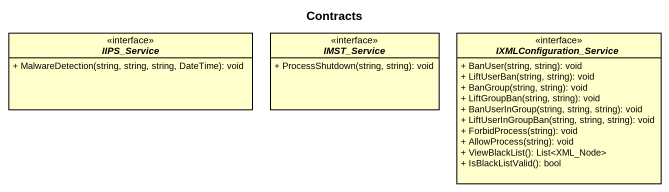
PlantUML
@startuml
title Contracts
hide circle
hide empty members
skinparam classAttributeIconSize 0
interface IIPS_Service {
  + MalwareDetection(string, string, string, DateTime): void
}
interface IMST_Service {
  + ProcessShutdown(string, string): void
}
interface IXMLConfiguration_Service {
  + BanUser(string, string): void
  + LiftUserBan(string, string): void
  + BanGroup(string, string): void
  + LiftGroupBan(string, string): void
  + BanUserInGroup(string, string, string): void
  + LiftUserInGroupBan(string, string, string): void
  + ForbidProcess(string): void
  + AllowProcess(string): void
  + ViewBlackList(): List<XML_Node>
  + IsBlackListValid(): bool
}
@enduml
